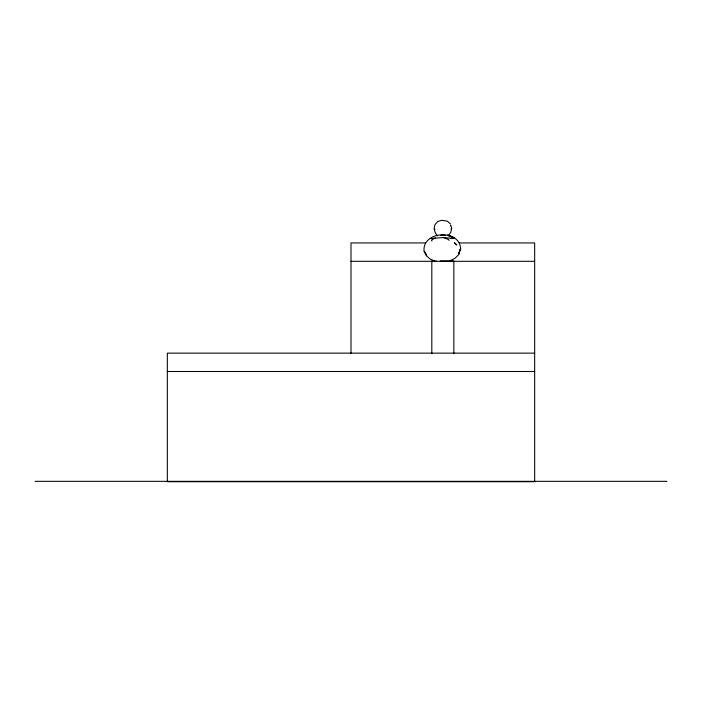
<?xml version="1.0" encoding="UTF-8"?>
<svg xmlns="http://www.w3.org/2000/svg" width="702" height="702" viewBox="0 0 702 702"><rect width="100%" height="100%" fill="white"/><g stroke="black" fill="none" stroke-linecap="round" stroke-linejoin="round"><path stroke-width="1.05" d="M450.587 225.772L450.658 225.237L451.702 228.045L450.868 232.134L448.446 235.486M451.175 228.492L451.281 229.282L451.649 228.545M450.491 224.017L447.402 221.183L441.69 220.296L437.758 221.551L434.977 224.605C433.195 228.562 434.828 232.713 437.416 235.916M458.862 253.597L460.38 248.868L458.625 254.44M434.959 229.457L434.205 229.001M435.328 237.846L431.449 240.189L431.967 241.067M450.07 260.732L455.133 258.204L458.81 254.493L459.573 251.07L460.661 250.044C461.354 228.589 421.665 230.388 424.096 251.483L425.166 252.536L426.693 255.51L424.306 251.325L426.333 255.774L430.344 259.187L434.749 260.951M440.575 235.547L442.629 234.977L445.717 235.574M435.767 261.241L436.591 261.109M432.511 238.54L430.352 238.54L443.734 237.557L454.097 238.54L450.859 238.54M425.342 242.936L351 242.936L351 353.413M459.231 242.936L534.661 242.936L534.661 481.704L167.339 481.704L167.339 353.132L534.661 353.132M434.959 260.933L431.809 260.933L431.809 353.676M440.207 260.933L453.852 260.933L453.852 353.676M351 261.302L534.661 261.302M167.339 371.498L534.661 371.498M35.1 481.335L666.9 481.335M449.842 236.363L454.027 237.697L447.63 235.091L451.904 236.758L448.832 236.021M443.304 237.539L448.569 239.522L449.087 240.391M455.01 243.34L454.255 242.716L456.844 244.972L455.01 243.34"/></g></svg>
